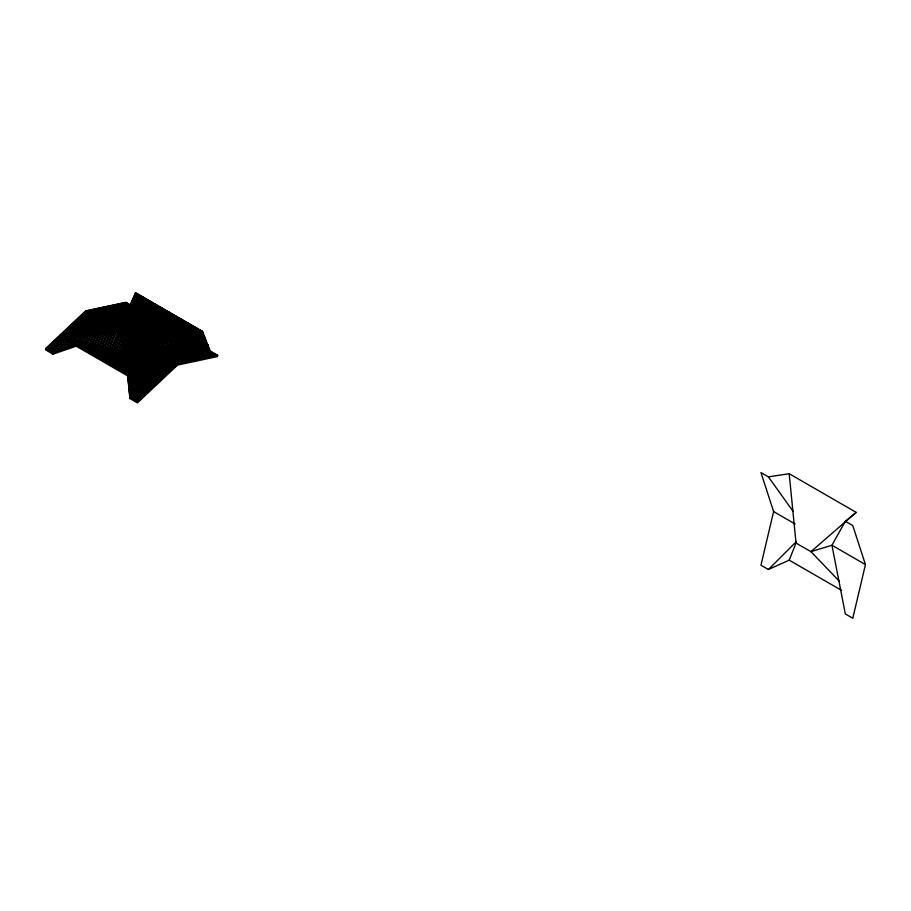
<?xml version="1.0" encoding="UTF-8"?>
<svg xmlns="http://www.w3.org/2000/svg" width="911" height="911" viewBox="0 0 911 911"><rect width="100%" height="100%" fill="white"/><g stroke="black" fill="none" stroke-linecap="round" stroke-linejoin="round"><path stroke-width="1.37" d="M215.053 356.087L205.772 350.724L202.561 331.638L135.705 293.046L134.634 296.997M135.056 295.54L135.511 292.761L202.515 331.456L210.168 351.042L217.627 355.336L177.508 363.876L137.39 401.66L129.931 397.367L127.654 374.672L144.006 344.529L202.515 331.456L193.451 335.555M210.168 352.238L202.515 332.652L135.511 293.968L124.135 352.808L136.741 360.084M54.364 350.621L53.897 352.864L46.188 348.423M57.211 344.312L55.548 352.306L47.19 347.478M60.058 338.004L57.199 351.737L48.192 346.533M58.851 351.168L62.096 336.421M60.502 350.598L63.565 335.874L63.793 336.842L128.428 374.159L128.656 373.442L131.731 391.73L142.025 397.674M62.142 350.029L65.136 335.715L65.49 337.264L128.736 373.772L129.089 372.633L132.072 390.409L143.027 396.729M63.793 349.471L66.697 335.555L67.186 337.674L129.032 373.385L129.521 371.836L132.425 389.088L144.029 395.784M65.444 348.902L67.141 340.805M67.699 338.106L68.257 335.407L68.883 338.095L129.339 372.998L129.966 371.028L134.247 382.244L162.784 355.37L191.31 349.3L195.66 333.187L196.525 334.417L200.215 330.112M67.095 348.332L68.462 341.796M69.008 339.177L69.828 335.248L70.58 338.516L129.647 372.61L130.842 369.422L133.484 385.137L147.035 392.96M68.746 347.763L69.805 342.695M70.591 338.892L71.388 335.1L72.276 338.926L129.943 372.223L131.435 368.329L135.318 378.236L160.803 354.231L186.277 348.811L190.171 334.417L191.709 336.603M70.398 347.193L71.536 341.75M72.39 337.662L72.948 334.941L73.973 339.347L130.25 371.836M72.049 346.635L72.595 343.994M73.415 340.054L74.52 334.781L75.67 339.769L130.558 371.449M73.7 346.066L74.224 343.527M75.021 339.712L76.08 334.633L77.367 340.179L130.865 371.062M77.071 337.229L77.64 334.474L79.063 340.6L131.161 370.675M78.653 336.968L79.211 334.326L80.76 341.01L130.262 369.593M80.236 336.717L80.772 334.166L82.457 341.431L130.569 369.206M81.831 336.455L82.332 334.007L84.154 341.853L132.072 369.513M83.345 336.535L83.903 333.859L85.85 342.263L131.161 368.42M84.928 336.261L85.463 333.699L87.547 342.684L131.469 368.044M86.522 335.988L87.023 333.551L101.406 319.943L127.768 314.329M88.025 336.102L88.595 333.392L90.941 343.515L132.084 367.27M89.62 335.806L90.155 333.232L92.637 343.937L132.391 366.894M91.214 335.521L91.715 333.084L94.334 344.358L132.699 366.507M92.706 335.681L93.286 332.925L96.031 344.768L132.972 366.097M94.311 335.362L94.846 332.777L97.728 345.189L133.279 365.721M95.906 335.043L96.407 332.617L99.424 345.599L133.598 365.334M97.5 334.724L97.978 332.469L101.121 346.021L133.906 364.947M98.992 334.929L99.538 332.31L102.818 346.442L134.213 364.571M100.597 334.576L101.098 332.151L104.514 346.852L134.521 364.184M102.203 334.212L102.67 332.003L106.211 347.273L134.839 363.796M103.672 334.519L104.23 331.843L107.908 347.695L133.963 362.737M105.289 334.086L105.79 331.695L109.605 348.104L135.409 363.011M106.689 334.713L107.361 331.536L111.301 348.526L135.716 362.624M108.341 334.155L108.921 331.376L112.998 348.947L134.817 361.542M109.992 333.585L110.482 331.228L114.695 349.357L135.147 361.166M111.643 333.016L112.053 331.069L116.392 349.778L136.661 361.485M122.564 324.327L123.042 322.05L126.902 338.721L142.526 347.74M122.951 323.61L123.475 321.048L127.21 337.15L142.947 346.226M123.247 323.234L123.919 320.057L127.517 335.567L144.564 345.417M123.862 321.378L124.352 319.055L127.825 333.995L146.193 344.609M124.26 320.581L124.784 318.053L128.121 332.424L147.821 343.8M124.659 319.795L125.228 317.051L128.428 330.852L151.089 343.937M125.171 318.406L125.661 316.049L128.736 329.281L152.729 343.14M125.57 317.575L126.094 315.047L129.032 327.709L155.576 343.026M125.98 316.743L126.538 314.056L129.339 326.138L157.216 342.24M126.481 315.422L126.971 313.054L129.647 324.567L160.085 342.149M126.891 314.568L127.415 312.052L129.954 322.995L161.748 341.352M127.289 313.703L127.847 311.05L130.25 321.424L163.411 340.566M127.791 312.439L128.28 310.047L130.558 319.852L165.312 339.917M128.2 311.562L128.724 309.045L130.865 318.281L168.182 339.826M128.61 310.674L129.157 308.043L131.161 316.709L169.845 339.04M129.02 309.797L129.59 307.053L131.469 315.126L171.519 338.254M129.51 308.556L130.034 306.05L131.776 313.555L174.4 338.175M129.647 308.954L130.467 305.048L132.072 311.983L176.074 337.389M130.341 306.756L130.899 304.046L132.38 310.412L178.977 337.321M130.558 306.802L131.343 303.044L132.687 308.84L180.663 336.535L182.678 348.457L201.046 359.059M131.241 304.638L131.776 302.042L132.995 307.269L183.658 336.523M131.651 303.727L132.22 301.051L133.291 305.697L185.343 335.749M132.072 302.828L132.653 300.049L133.997 302.076L139.827 295.255M132.55 301.632L133.086 299.047L133.906 302.554L189.932 334.895M132.972 300.71L133.53 298.045L134.202 300.983L191.617 334.132L194.225 349.585L208.05 357.579M133.393 299.787L133.963 297.043L134.509 299.412L194.533 334.064M133.86 298.614L134.395 296.041L134.817 297.84L197.459 334.007L197.869 332.686L200.819 350.234L212.058 356.725M134.008 299.013L134.839 295.039L135.124 296.269L199.156 333.232L199.441 332.344L202.47 350.405L213.049 356.508M134.703 296.77L135.272 294.048L201.001 331.991L204.121 350.564L214.051 356.292M773.61 511.572L760.947 565.219L768.394 569.512L789.188 560.14L796.032 543.047L789.188 473.697L768.394 476.863L760.947 472.558L773.61 511.572L795.155 524.007M845.328 521.274L852.787 525.579L865.45 564.592L852.787 618.239L845.328 613.934L831.948 545.256L845.328 521.274L856.192 512.381L789.188 473.697M129.931 397.367L144.006 344.529L210.168 351.042M215.497 355.313L217.627 356.543L177.508 365.083L137.39 402.867L129.931 398.562L144.006 345.736L202.515 332.652L196.036 335.59M122.507 324.567L123.418 321.196L128.804 328.905L151.704 302.11M123.099 323.451L124.181 319.442L129.237 326.662L150.714 301.541M123.942 321.412L124.944 317.688L129.669 324.43L149.723 300.972M124.761 319.465L125.718 315.923L130.102 322.198L148.732 300.402M125.411 318.133L126.481 314.17L130.535 319.955L147.741 299.821M126.23 316.185L127.255 312.416L130.968 317.723L146.751 299.252M127.039 314.272L128.018 310.662L117.223 304.342M127.722 312.837L128.781 308.897L131.833 313.247L144.769 298.113M128.531 310.936L129.556 307.144L132.266 311.015L143.779 297.544M129.214 309.467L130.319 305.39L132.699 308.783L142.788 296.963M130.022 307.554L131.093 303.625L133.131 306.54L141.809 296.394M130.489 306.95L131.856 301.871L133.564 304.308L140.818 295.824M131.526 304.149L132.619 300.118L133.598 304.126L188.247 335.669M132.334 302.281L133.393 298.352L134.429 299.833L138.836 294.686M133.131 300.414L134.156 296.599L134.862 297.601L137.846 294.116M133.837 298.854L134.919 294.845L135.295 295.369L136.855 293.536M146.215 344.244L143.71 345.69L142.23 349.505L143.073 346.863L143.3 348.253L175.037 366.575M203.404 333.21L198.849 350.04L165.745 357.089L132.642 388.268L128.098 376.687M204.929 337.116L201.365 350.291L166.736 357.659L132.106 390.272L128.553 381.208M206.455 341.021L203.882 350.541L167.726 358.228L131.571 392.288L129.009 385.74L130.672 395.681L139.03 400.498M207.981 344.927L206.398 350.792L168.717 358.809L131.047 394.292L129.453 390.261M209.507 348.833L208.915 351.031L169.708 359.378L130.512 396.296L129.909 394.782M130.592 370.766L131.275 368.613L133.826 383.816L148.026 392.015M130.945 370.23L131.708 367.805L134.179 382.506L149.028 391.081M131.286 369.707L132.152 366.996L134.532 381.185L150.03 390.136M131.879 368.431L132.585 366.199L134.885 379.864L151.032 389.191M132.243 367.839L133.017 365.391L135.238 378.555L152.035 388.245M132.619 367.247L133.462 364.582L135.58 377.234L153.037 387.312M133.165 366.074L133.894 363.774L135.933 375.913L154.027 386.366M133.553 365.436L134.327 362.977L136.286 374.603L155.029 385.421M134.099 364.855L135.648 360.562L137.333 370.652L158.036 382.597M134.839 363.671L136.081 359.754L137.686 369.331L159.038 381.652M136.172 360.619L136.957 358.137L138.392 366.7L161.031 379.773M136.57 359.936L137.39 357.34L138.745 365.379L162.033 378.828M137.071 358.911L137.823 356.531L139.087 364.058L163.035 377.883M137.481 358.205L138.267 355.723L139.44 362.749L164.037 376.938M137.88 357.511L138.7 354.914L139.793 361.428L165.039 376.004M138.29 356.805L139.132 354.117L140.67 358.16L150.896 348.514L161.133 346.339L162.693 340.555L164.322 342.878M138.791 355.791L139.577 353.309L140.499 358.797L167.032 374.114M139.189 355.085L140.442 351.703L141.194 356.155L169.036 372.235M140.1 353.377L140.886 350.894L141.547 354.846L170.038 371.289M140.51 352.659L141.319 350.086L141.9 353.525L171.04 370.344M140.499 353.263L141.763 349.277L142.253 352.204L172.042 369.41M141.41 350.963L142.196 348.48L142.799 350.131L146.944 346.226L151.078 345.349L151.704 343.014L154.039 346.351M141.41 351.521L142.628 347.672L142.947 349.573L174.035 367.52M142.321 349.801L144.006 344.529L177.508 363.876M143.129 347.82L143.938 345.258L177.041 364.696M143.881 347.171L144.701 344.574L178.044 363.956M148.573 346.123L149.393 343.527L149.677 345.212L181.038 363.318M150.156 345.702L150.953 343.185L151.328 345.371L182.041 363.113M151.67 345.52L152.524 342.832L152.98 345.531L183.043 362.897M152.843 346.396L154.084 342.479L154.619 345.702L184.045 362.68M154.449 345.918L155.644 342.126L156.271 345.861L185.047 362.476M155.918 345.85L157.216 341.784L160.382 346.317M157.113 346.67L158.776 341.431L159.573 346.18L187.04 362.043M159.539 343.606L160.336 341.078L161.224 346.351L188.042 361.826M161.133 343.162L161.907 340.737L162.875 346.51L189.044 361.621M162.636 343.014L163.468 340.384L164.527 346.67L190.046 361.405M164.231 342.559L165.028 340.031L166.178 346.829L191.048 361.189M165.825 342.103L166.599 339.689L167.829 347L192.05 360.984M167.317 341.978L168.159 339.336L169.469 347.159L193.041 360.767M168.922 341.511L169.719 338.983L171.12 347.319L194.043 360.551M170.528 341.044L171.291 338.63L172.771 347.478L195.045 360.346M172.008 340.953L172.851 338.288L174.422 347.649L196.047 360.13M173.614 340.463L174.411 337.935L176.074 347.808L197.049 359.913M175.219 339.974L175.982 337.582L177.725 347.968L198.051 359.708M176.688 339.94L177.543 337.241L179.376 348.127L199.054 359.492M178.305 339.416L179.103 336.888L181.027 348.298L200.044 359.276M179.922 338.903L180.674 336.535M181.54 338.391L182.234 336.182L184.318 348.617L202.048 358.854M182.997 338.38L183.794 335.84L185.969 348.776L203.051 358.638M184.626 337.822L185.366 335.487L187.62 348.947L204.053 358.422M186.254 337.264L186.926 335.134L189.272 349.107L205.055 358.217M187.677 337.343L188.486 334.792L190.923 349.266L206.045 358M189.329 336.706L190.057 334.439L192.574 349.425L207.048 357.784M190.672 337.07L191.617 334.086M192.369 336.307L193.178 333.745L195.876 349.756L209.052 357.363M194.066 335.544L194.749 333.392L197.528 349.915L210.054 357.146M195.763 334.77L196.309 333.039L199.167 350.075L211.056 356.941M131.639 368.921L132.96 365.493L136.388 374.216L158.821 353.092L181.255 348.321L184.671 335.647L186.151 337.742M132.209 368.021L133.735 364.081L136.923 372.212L157.831 352.511L178.738 348.07L181.927 336.25L183.202 338.072M133.063 366.381L134.498 362.669L137.459 370.196L156.84 351.942L176.222 347.82L179.182 336.865L180.617 338.926M134.008 365.072L136.035 359.834L138.529 366.188L154.859 350.803L171.188 347.33L173.682 338.095L175.106 340.122M134.862 363.432L136.798 358.422L139.064 364.184L153.868 350.234L168.683 347.08L170.938 338.71L172.486 340.93M136.821 359.515L138.335 355.597L140.135 360.164L151.886 349.084L163.65 346.59L165.449 339.94L166.964 342.103M137.641 357.966L139.098 354.174L140.146 360.107L166.041 375.059M138.449 356.44L139.873 352.762L141.205 356.144L149.905 347.945L158.616 346.089L159.949 341.17L161.441 343.299M139.121 355.256L140.636 351.35L141.729 354.14L148.926 347.376L156.111 345.838L157.204 341.784L157.922 346.021L186.049 362.259M139.93 353.741L141.41 349.938L142.264 352.136L147.935 346.806L153.595 345.599L154.46 342.399L155.929 344.506M140.26 353.468L142.173 348.514L142.606 350.894L173.044 368.465M143.004 348.059L143.972 345.576M45.55 349.847L52.997 354.151L60.661 337.195L124.135 352.808L119.17 331.399L135.511 293.968M131.116 305.39L125.786 302.315L85.668 310.856L45.55 348.64L52.997 352.944L60.661 335.988L119.17 330.192L121.277 326.662M129.931 398.562L127.654 375.879L144.006 345.736M112.554 333.677L119.17 331.399L120.582 329.042M131.161 370.219L127.654 374.672L60.661 335.988L124.135 351.6L136.741 358.877M145.76 298.683L131.4 315.491L128.018 310.662M152.695 302.68L128.371 331.137L122.643 322.961L121.664 326.582L115.264 327.937L111.597 331.388M153.686 303.261L127.939 333.369L121.88 324.715L121.129 327.47L116.255 328.507L111.37 333.107L110.63 331.217L104.56 346.875L78.824 346.476M154.676 303.83L127.506 335.612L121.117 326.468L120.605 328.37L117.246 329.087L113.886 332.242L113.374 330.944L106.974 347.467L79.815 347.045M155.667 304.399L127.073 337.844L120.343 328.233L120.07 329.27L118.236 329.657L116.403 331.376L116.118 330.67L109.388 348.059L80.806 347.615M156.658 304.969L126.64 340.076L119.58 329.987L86.203 310.936M157.637 305.538L126.208 342.32L120.218 333.745L114.217 349.243L82.787 348.765M158.628 306.119L125.775 344.552L121.197 338.015L116.631 349.835L83.778 349.334M159.619 306.688L125.342 346.784L122.188 342.285L119.034 350.428L84.757 349.904M160.609 307.258L124.909 349.027L123.179 346.544L121.448 351.02L85.748 350.473M161.6 307.827L124.477 351.259L86.739 351.042M162.591 308.396L125.16 352.193L87.729 351.623M163.581 308.966L126.151 352.762L88.72 352.193M164.572 309.546L127.141 353.331L89.711 352.762M165.563 310.116L128.132 353.901L90.701 353.331M166.554 310.685L129.123 354.481L91.692 353.901M167.544 311.255L130.114 355.051L92.683 354.481M168.535 311.824L131.104 355.62L93.674 355.051M169.526 312.405L132.095 356.19L94.664 355.62M170.516 312.974L133.086 356.759L95.655 356.19M143.198 346.658L134.076 357.34L96.646 356.759M145.031 344.517L171.507 313.543M141.456 350.428L135.056 357.909L97.636 357.34M146.022 345.087L172.486 314.113M137.88 356.338L136.046 358.478L98.616 357.909M148.835 343.527L173.477 314.682M149.825 344.096L174.468 315.263M152.638 342.536L175.459 315.832M153.629 343.105L176.449 316.402M155.61 342.525L177.44 316.971M157.261 342.308L178.431 317.54M158.571 342.513L179.421 318.11M161.133 341.238L180.412 318.691M162.431 341.443L181.403 319.26M165.005 340.167L182.394 319.829M166.303 340.384L183.384 320.399M168.877 339.108L184.375 320.968M170.175 339.313L185.366 321.549M172.737 338.038L186.345 322.118M173.489 338.903L187.336 322.688M175.698 338.038L188.326 323.257M177.36 337.822L189.317 323.826M178.67 338.015L190.308 324.407M181.232 336.751L191.299 324.976M182.542 336.945L192.289 325.546M185.104 335.692L193.28 326.115M186.413 335.874L194.271 326.685M188.964 334.622L195.261 327.265M190.285 334.804L196.252 327.835M192.825 333.563L197.243 328.404M194.157 333.745L198.234 328.973M199.224 329.543L194.123 335.51L192.916 333.802L188.793 349.061L161.794 354.8L134.782 380.24L130.66 369.741L129.464 372.85L124.363 372.77M201.194 330.693L198.94 333.324L198.416 332.572L193.827 349.551L163.764 355.95L133.712 384.26L129.123 372.576L128.599 373.943L126.344 373.909M202.185 331.262L201.16 331.957L196.332 349.801L164.754 356.52L133.177 386.264L128.36 373.988L127.324 374.478M768.394 569.512L796.191 541.806M46.438 349.152L86.556 311.368L126.675 302.828M47.429 349.733L87.547 311.938L127.665 303.397M48.42 350.302L59.727 339.644M62.813 336.728L88.538 312.507L128.656 303.978M49.41 350.872L58.668 342.149M65.865 335.362L89.529 313.077L129.647 304.547M50.39 351.441L56.562 345.633M66.856 335.943L90.519 313.657L130.637 305.117M51.38 352.01L56.528 347.171M68.872 335.544L91.51 314.227L130.239 305.982M52.371 352.58L55.457 349.676M69.862 336.113L92.489 314.796L129.852 306.848M55.582 351.065L53.43 352.705M71.98 335.624L93.48 315.365L129.294 307.747M58.076 350.223L56.049 352.124L54.956 349.323M74.258 334.986L94.471 315.935L128.781 308.635M60.616 349.334L58.566 351.259L56.482 345.941M75.989 334.849L95.461 316.516L128.257 309.535M63.098 348.492L61.083 350.405L58.008 342.559M77.253 335.168L96.452 317.085L127.745 310.423M65.649 347.603L63.599 349.539L59.534 339.177M78.984 335.043L97.443 317.654L128.588 311.027M68.131 346.772L66.116 348.674L61.003 336.193M81.261 334.394L98.434 318.224L128.064 311.915M70.682 345.873L68.621 347.808L63.918 335.829L63.554 336.785L61.994 336.763M83.003 334.269L99.424 318.793L127.54 312.815M73.153 345.041L71.138 346.943L66.674 335.567L65.968 337.377L62.984 337.332M85.27 333.631L100.415 319.362L127.028 313.703M88.276 333.813L102.396 320.513L125.855 315.513M90.007 333.688L103.387 321.082L126.709 316.117M92.284 333.039L104.378 321.651L124.818 317.301M94.027 332.914L105.369 322.221L125.661 317.905M95.279 333.221L106.348 322.801L123.794 319.089M97.01 333.107L107.339 323.371L124.613 319.693M98.286 333.403L108.329 323.94L124.101 320.581M101.542 331.832L109.32 324.51L123.577 321.481M103.296 331.695L110.311 325.079L123.065 322.369M104.571 331.991L111.301 325.66L122.416 323.291M106.302 331.866L112.292 326.229L121.903 324.179M107.612 332.139L113.283 326.798L121.391 325.068M110.311 331.103L114.274 327.368L122.199 325.683M130.58 397.731L170.699 359.947L210.817 351.407M131.571 398.312L171.689 360.517L211.807 351.988M132.562 398.881L172.68 361.086L212.798 352.557M133.553 399.451L173.671 361.656L213.789 353.126M134.543 400.02L174.661 362.236L214.78 353.696M135.534 400.589L175.652 362.806L215.77 354.265M136.513 401.17L176.643 363.375L216.761 354.834M137.504 401.74L177.634 363.945L217.752 355.415M856.192 512.381L810.927 551.656L796.032 543.047M52.997 352.944L75.499 345.212M109.912 333.38L119.17 330.192L135.511 292.761L124.135 351.6L119.17 330.192L85.668 310.856M52.997 354.151L78.141 345.508M119.17 331.399L60.661 337.195L127.654 375.879M63.975 337.901L68.382 337.97L69.418 335.294L70.83 338.881M64.966 338.471L70.796 338.562L72.163 335.02L74.167 340.11M65.956 339.051L73.199 339.154L74.907 334.747L75.852 337.15M66.947 339.621L75.613 339.746L77.663 334.474L78.665 337.047M67.938 340.19L78.027 340.338L80.407 334.2L81.352 336.603M68.929 340.76L80.441 340.942L83.152 333.927L84.176 336.535M69.908 341.329L82.855 341.534L85.896 333.654L86.852 336.068M70.899 341.898L85.27 342.126L88.652 333.392L89.517 335.601M71.889 342.479L87.672 342.718L91.396 333.119L92.341 335.533M72.88 343.048L90.087 343.31L94.14 332.845L94.995 335.02M73.871 343.618L92.501 343.902L96.885 332.572L97.841 334.997M74.861 344.187L94.915 344.495L99.641 332.299L100.472 334.439M75.852 344.757L97.329 345.087L102.385 332.025L103.342 334.474M76.843 345.337L99.743 345.679L105.129 331.752L106.348 334.838M77.834 345.907L102.157 346.271L107.874 331.479L108.853 333.973M81.796 348.196L111.802 348.651L119.535 330.158L124.477 351.293L137.424 358.775M99.606 358.478L137.037 359.048M100.597 359.048L136.65 359.594M101.588 359.617L136.251 360.152M102.579 360.198L136.172 360.71L137.572 357.01L139.599 362.168L152.877 349.653L166.166 346.829L168.193 339.325L169.594 341.329M103.569 360.767L135.739 361.257L136.513 358.945L138.039 368.01L160.04 380.707M104.56 361.337L135.318 361.804M105.551 361.906L134.885 362.35M106.541 362.476L135.853 362.931M107.532 363.045L134.019 363.455M108.523 363.626L134.987 364.024M109.514 364.195L134.555 364.571M110.504 364.764L134.122 365.129M111.495 365.334L133.689 365.675M112.486 365.903L131.879 366.199M113.465 366.484L132.835 366.78M114.456 367.053L132.402 367.327M115.446 367.623L131.97 367.873M116.437 368.192L131.548 368.42M117.428 368.761L131.116 368.978M118.419 369.342L130.694 369.524M119.409 369.912L130.262 370.071M120.4 370.481L131.195 370.64M121.391 371.05L130.763 371.198M122.381 371.62L130.33 371.745L132.197 366.917L135.853 376.22L159.812 353.662L183.76 348.56L187.427 335.032L188.668 336.808M123.372 372.189L129.897 372.292M125.354 373.339L129.032 373.396L129.897 371.153L132.778 387.767L145.031 394.85M865.45 564.592L831.948 545.256L810.927 551.656L839.464 581.389M789.188 560.14L841.57 590.385M125.217 302.634L130.922 305.937M217.057 355.654L209.074 351.054L208.095 345.212M124.215 302.851L130.694 306.586M216.055 355.871L207.423 350.883L205.237 337.924M123.224 303.067L130.182 307.087M122.222 303.272L129.943 307.736M121.22 303.488L129.453 308.237M120.218 303.705L129.203 308.886M119.216 303.921L128.724 309.398M118.214 304.126L128.474 310.047M116.221 304.559L127.745 311.209M115.219 304.764L128.485 312.427M114.217 304.98L128.178 313.042M113.215 305.196L126.572 312.906M112.212 305.401L127.472 314.215M111.21 305.618L127.073 314.773M110.22 305.834L126.754 315.388M109.218 306.039L126.367 315.946M108.215 306.255L126.048 316.55M107.213 306.472L125.661 317.119M106.211 306.688L125.342 317.723M105.209 306.893L125.023 318.338M104.218 307.109L124.636 318.896M103.216 307.326L124.317 319.499M102.214 307.531L123.93 320.068M101.212 307.747L124.784 321.355M100.21 307.964L123.224 321.241M99.208 308.169L122.894 321.845M98.206 308.385L123.737 323.12M97.215 308.601L122.188 323.018M96.213 308.806L123.031 324.293M95.211 309.023L122.678 324.885M94.209 309.239L121.106 324.76M93.207 309.455L121.983 326.058L122.609 323.052L126.606 340.293L142.105 349.243M92.205 309.66L121.63 326.65L122.165 324.054L126.299 341.864L141.672 350.735M91.214 309.877L121.277 327.231L121.732 325.056L125.991 343.436L141.228 352.227M90.212 310.093L120.924 327.823L121.3 326.058L125.695 345.007L140.419 353.514L142.936 347.102L143.334 348.116L145.954 345.656L148.561 345.098L148.96 343.629L150.417 345.713M89.21 310.298L120.571 328.415L120.856 327.06L125.388 346.579L138.779 354.311M88.208 310.514L120.229 328.996L120.423 328.051L125.08 348.15L138.347 355.802M180.036 363.535L148.026 345.053L147.833 343.88M87.205 310.731L119.979 329.053L124.784 349.722L137.891 357.294M179.046 363.751L146.261 344.233M85.201 311.676L118.305 330.454L123.179 351.441L136.627 359.207M84.211 312.621L116.597 331.319L116.745 330.602L121.482 351.031L136.468 359.674M176.039 365.641L143.653 346.932L143.505 346.055M83.208 313.555L114.945 331.877L115.173 330.761L119.785 350.61L136.126 360.05M82.206 314.5L113.294 332.447L113.613 330.921L118.088 350.2L135.796 360.426M81.204 315.445L109.206 331.615M80.202 316.39L107.612 332.208M79.2 317.324L104.697 332.048M78.209 318.269L101.941 331.98M77.207 319.214L100.199 332.492M76.205 320.148L98.661 333.119M168.034 373.168L140.852 357.476L140.009 352.5M75.203 321.093L95.712 332.936M74.201 322.038L93.036 332.914M73.199 322.984L91.237 333.392M72.197 323.917L89.415 333.859M71.206 324.863L86.761 333.847M70.204 325.808L83.687 333.597M69.202 326.753L82.309 334.314M68.2 327.687L80.419 334.747M67.198 328.632L77.868 334.792M66.196 329.577L74.725 334.496M131.776 367.657L89.244 343.105L87.023 333.551M65.205 330.522L73.449 335.282M157.034 383.542L136.992 371.961L135.204 361.36M64.203 331.456L71.468 335.658M156.032 384.476L136.639 373.282L134.771 362.168L133.94 364.799L135.261 361.257L137.994 368.192L155.849 351.373L173.705 347.569L176.438 337.48L178.044 339.78M63.201 332.401L69.054 335.783M62.199 333.346L65.82 335.43M61.196 334.291L64.692 336.307M60.194 335.225L128.212 374.25L131.378 393.04L141.023 398.619M58.202 337.116L60.581 338.493M57.199 338.061L59.477 339.37M56.197 338.994L58.566 340.361M55.195 339.94L58.896 342.08M54.193 340.885L57.712 342.912M146.033 393.905L133.131 386.458L130.398 370.219M53.191 341.83L58.099 344.654M52.2 342.764L56.835 345.451M51.198 343.709L56.061 346.522M50.196 344.654L55.913 347.956M49.194 345.599L55.229 349.072M140.032 399.553L131.025 394.361L128.166 377.325M138.028 401.444L130.319 396.991L129.852 394.201M768.394 476.863L793.117 511.367M72.709 343.675L73.654 346.078"/></g></svg>
